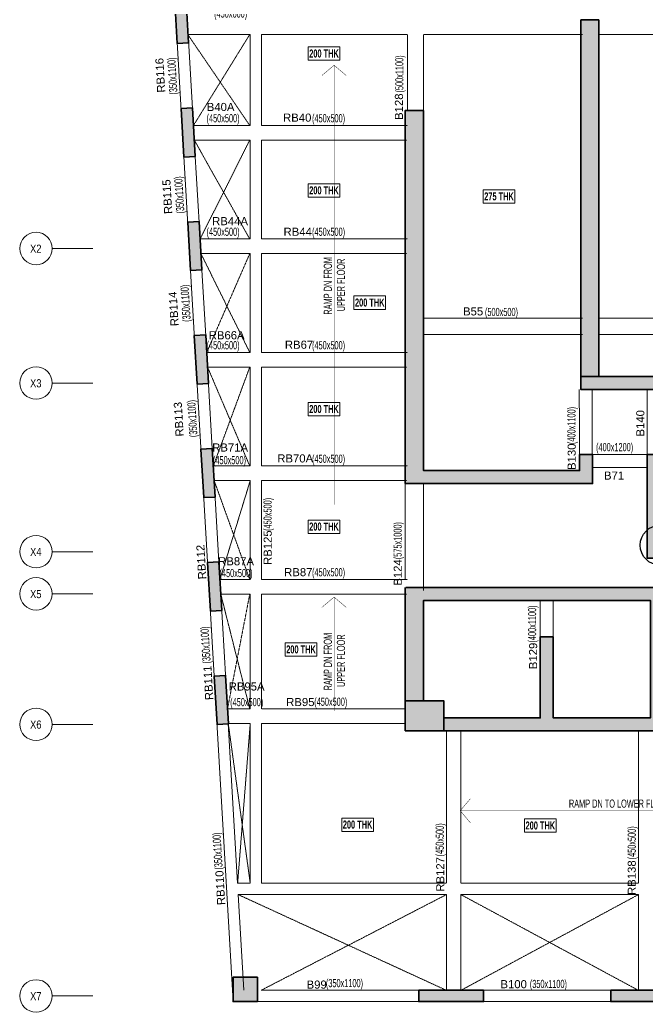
# Model space of a CAD drawing. Header units: millimetres. Extents: x 140 to 70374, y 109 to 63222.
# Drawn here: x 140 to 19494, y 5559 to 36158 of the extents above; entities that cross this region are included whole.
import ezdxf
from ezdxf.enums import TextEntityAlignment as Align

# ---------------------------------------------------------------- set-up
doc = ezdxf.new("R2010")
doc.units = ezdxf.units.MM
doc.linetypes.add('Grid Line', pattern=[2222.5, 1270, -317.5, 317.5, -317.5])
doc.linetypes.add('HIDDEN', pattern=[0.375, 0.25, -0.125])
for name, color, linetype, lineweight in [('A-FLOR-IDEN', 11, 'Continuous', 9), ('A-GRIDS', 8, 'Continuous', 9), ('A-HIDD-ABVE', 8, 'HIDDEN', 20), ('S-BEAM', 7, 'Continuous', 18), ('S-BEAM-IDEN', 2, 'Continuous', 9), ('S-COL HATCH', 9, 'Continuous', 0), ('S-COLS', 5, 'Continuous', 35), ('S-GRIDS', 8, 'Continuous', 9)]:
    doc.layers.add(name, color=color, linetype=linetype, lineweight=lineweight)
doc.layers.add('Beam Nos', color=7, linetype='Continuous')
doc.layers.add('changes', color=7, linetype='Continuous')
doc.styles.add('Arial Narrow', font='ARIALN.TTF', dxfattribs={"height": 400})
doc.styles.add('SC-BBS1', font='SansSerif')
doc.styles.add('Swis721 LtCn BT', font='swisscl.ttf', dxfattribs={"width": 0.9, "height": 233.355162})
doc.styles.add('Swis721 LtCn BT_B', font='', dxfattribs={"width": 0.9, "height": 246.918336})
doc.styles.get('Swis721 LtCn BT_B').set_extended_font_data('Swis721 LtCn BT', bold=True)

# ---------------------------------------------------------------- blocks, each defined once
blk = doc.blocks.new('A$Cb7cd9481')
at = {"layer": 'S-COL HATCH', "transparency": 33554687}
h = blk.add_hatch(color=256, dxfattribs=at)
h.dxf.hatch_style = 1
h.paths.add_polyline_path([(-14983, 16966), (-14896, 15469), (-14547, 15489), (-14634, 16986)])
h = blk.add_hatch(color=256, dxfattribs=at)
h.dxf.hatch_style = 1
h.paths.add_polyline_path([(-14779, 13466), (-14692, 11969), (-14342, 11989), (-14430, 13486)])
h = blk.add_hatch(color=256, dxfattribs=at)
h.dxf.hatch_style = 1
h.paths.add_polyline_path([(-14575, 9966), (-14488, 8469), (-14138, 8489), (-14226, 9986)])
h = blk.add_hatch(color=256, dxfattribs=at)
h.dxf.hatch_style = 1
h.paths.add_polyline_path([(-14371, 6466), (-14283, 4969), (-13934, 4989), (-14021, 6486)])
h = blk.add_hatch(color=256, dxfattribs=at)
h.dxf.hatch_style = 1
h.paths.add_polyline_path([(-14166, 2964), (-14079, 1466), (-13730, 1486), (-13817, 2984)])
h = blk.add_hatch(color=256, dxfattribs=at)
h.dxf.hatch_style = 1
h.paths.add_polyline_path([(-13962, -536), (-13875, -2034), (-13525, -2014), (-13613, -516)])
h = blk.add_hatch(color=256, dxfattribs=at)
h.dxf.hatch_style = 1
h.paths.add_polyline_path([(-13758, -4034), (-13671, -5531), (-13321, -5511), (-13409, -4014)])
h = blk.add_hatch(color=256, dxfattribs=at)
h.dxf.hatch_style = 1
h.paths.add_polyline_path([(-12423, -14074), (-12423, -13324), (-13173, -13324), (-13173, -14074)])
h = blk.add_hatch(color=256, dxfattribs=at)
h.dxf.hatch_style = 1
h.paths.add_polyline_path([(-5446, -14074), (-5446, -13724), (-7446, -13724), (-7446, -14074)])
h = blk.add_hatch(color=256, dxfattribs=at)
h.dxf.hatch_style = 1
h.paths.add_polyline_path([(478, -14074), (478, -13724), (-1522, -13724), (-1522, -14074)])
at = {"layer": 'S-COLS', "elevation": 0}
for points in [[(-14983, 16966), (-14634, 16986), (-14547, 15489), (-14896, 15469)], [(-14779, 13466), (-14430, 13486), (-14342, 11989), (-14692, 11969)], [(-14575, 9966), (-14226, 9986), (-14138, 8489), (-14488, 8469)], [(-14371, 6466), (-14021, 6486), (-13934, 4989), (-14283, 4969)], [(-14166, 2964), (-13817, 2984), (-13730, 1486), (-14079, 1466)], [(-13962, -536), (-13613, -516), (-13525, -2014), (-13875, -2034)], [(-13758, -4034), (-13409, -4014), (-13321, -5511), (-13671, -5531)], [(-13173, -13324), (-12423, -13324), (-12423, -14074), (-13173, -14074)], [(-7446, -13724), (-5446, -13724), (-5446, -14074), (-7446, -14074)], [(-1522, -13724), (478, -13724), (478, -14074), (-1522, -14074)]]:
    blk.add_lwpolyline(points, close=True, dxfattribs=at)
blk = doc.blocks.new('A$C0921b736')
at = {"layer": 'S-COL HATCH', "transparency": 33554687}
h = blk.add_hatch(color=256, dxfattribs=at)
h.dxf.hatch_style = 1
h.paths.add_polyline_path([(5425, 11675), (5425, 11275), (10175, 11275), (10175, 11675)])
h.paths.add_polyline_path([(5425, 11675), (5975, 11675), (5975, 22675), (5425, 22675)])
h = blk.add_hatch(color=256, dxfattribs=at)
h.dxf.hatch_style = 1
h.paths.add_polyline_path([(5785, 8375), (5785, 9275), (5385, 9275), (5385, 8775), (575, 8775), (575, 19875), (0, 19879), (0, 8375)])
h = blk.add_hatch(color=256, dxfattribs=at)
h.dxf.hatch_style = 1
h.paths.add_polyline_path([(12825, 6075), (12825, 6475), (7871, 6475), (7871, 9275), (7471, 9275), (7471, 6075)])
h = blk.add_hatch(color=256, dxfattribs=at)
h.dxf.hatch_style = 1
h.paths.add_polyline_path([(7571, 4775), (7571, 1150), (4571, 1150), (4571, 3648), (4171, 3648), (4171, 1150), (1200, 1150), (1200, 750), (10085, 750), (10085, 1150), (7971, 1150), (7971, 5175), (0, 5175), (0, 1675), (575, 1675), (575, 4775)])
h = blk.add_hatch(color=256, dxfattribs=at)
h.dxf.hatch_style = 1
h.paths.add_polyline_path([(0, 1675), (0, 750), (1200, 750), (1200, 1675)])
at = {"layer": 'S-COLS'}
for points in [[(5425, 11675), (5425, 22675), (5975, 22675), (5975, 11675), (5425, 11675)], [(18625, 6075), (7471, 6075), (7471, 9275), (7871, 9275)], [(0, 5175), (0, 1675), (575, 1675), (575, 4775), (7571, 4775), (7571, 1150), (4571, 1150), (4571, 3648), (4171, 3648), (4171, 1150), (1200, 1150), (1200, 750), (10085, 750)], [(10085, 1150), (7971, 1150), (7971, 5175), (25, 5175)]]:
    blk.add_lwpolyline(points, dxfattribs=at)
blk.add_lwpolyline([(0, 8379), (5785, 8375), (5785, 9275), (5385, 9275), (5385, 8775), (575, 8775), (575, 19875), (0, 19879)], close=True, dxfattribs=at)
at = {"layer": 'S-COLS', "elevation": 0}
for points in [[(10175, 11675), (5425, 11675), (5425, 11275), (10175, 11275)], [(0, 750), (1200, 750), (1200, 1675), (0, 1675)]]:
    blk.add_lwpolyline(points, close=True, dxfattribs=at)
blk = doc.blocks.new('Grid - Type 1 Structural-6743905-9TH FLOOR LVL')
at = {"layer": 'A-GRIDS'}
blk.add_circle((0, 0), 4, dxfattribs=at)
blk = doc.blocks.new('A$C45bf0ae9')
at = {"layer": 'S-GRIDS', "linetype": 'Grid Line'}
for p, q in [((-17504, 9150), (-18754, 9150)), ((-17504, 5000), (-18754, 5000)), ((-17504, -200), (-18754, -200)), ((-17504, -1500), (-18754, -1500)), ((-17504, -5525), (-18754, -5525)), ((-17504, -13899), (-18754, -13899))]:
    blk.add_line(p, q, dxfattribs=at)
at = {"layer": 'A-GRIDS', "xscale": 124.9999999999999, "yscale": 124.9999999999999, "zscale": 124.9999999999999, "rotation": 89.99999999999982}
for p in [(-19254, 9150), (-19254, 5000), (-19254, -200), (-19254, -1500), (-19254, -5525), (-19254, -13899)]:
    blk.add_blockref('Grid - Type 1 Structural-6743905-9TH FLOOR LVL', p, dxfattribs=at)
at = {"layer": 'A-GRIDS', "lineweight": 18, "char_height": 250, "width": 440.93, "attachment_point": 1, "style": 'Arial Narrow'}
for s, insert in [('X2', (-19437, 9268)), ('X3', (-19437, 5118)), ('X4', (-19437, -82)), ('X5', (-19437, -1382)), ('X6', (-19437, -5407)), ('X7', (-19437, -13781))]:
    blk.add_mtext(s, dxfattribs=dict(at, insert=insert))

msp = doc.modelspace()

# ---------------------------------------------------------------- linework, layer by layer
at = {"layer": 'A-FLOR-IDEN', "color": 8, "elevation": 0, "flags": 128}
for points in [[(10013.3, 35321.7), (10013.3, 34909.9), (9035.8, 34909.9), (9035.8, 35321.7)], [(10013.3, 31102.5), (10013.3, 30690.7), (9035.8, 30690.7), (9035.8, 31102.5)], [(15412.1, 30916.4), (15412.1, 30504.5), (14434.6, 30504.5), (14434.6, 30916.4)], [(11425.8, 27642.6), (11425.8, 27230.8), (10448.3, 27230.8), (10448.3, 27642.6)], [(10013.3, 24360.6), (10013.3, 23948.8), (9035.8, 23948.8), (9035.8, 24360.6)], [(10013.3, 20734.4), (10013.3, 20322.5), (9035.8, 20322.5), (9035.8, 20734.4)], [(9303.8, 16946.4), (9303.8, 16534.6), (8326.3, 16534.6), (8326.3, 16946.4)], [(11048.9, 11545.2), (11048.9, 11133.3), (10071.4, 11133.3), (10071.4, 11545.2)], [(16686.7, 11516.4), (16686.7, 11104.5), (15709.2, 11104.5), (15709.2, 11516.4)]]:
    msp.add_lwpolyline(points, close=True, dxfattribs=at)
at = {"layer": 'A-HIDD-ABVE', "linetype": 'HIDDEN'}
for p, q in [((7234.4, 32900.4), (5333.9, 35686.5, 0)), ((7234.4, 35708), (5496.4, 32900.4)), ((7234.4, 29400.4), (5522.3, 32450.4)), ((7234.4, 32450.4), (5701.9, 29400.4)), ((7234.4, 25900.4), (5726.9, 28950.4)), ((7234.4, 28950.4), (5904.8, 25900.4)), ((7234.4, 22400.4), (5931.1, 25450.4)), ((7234.4, 25450.4), (6109, 22400.4)), ((7234.4, 18900.4), (6134.9, 21950.4)), ((7248.8, 21950.4), (6313.2, 18900.4)), ((7234.4, 14908), (6339.5, 18450.4)), ((7234.4, 18450.4), (6546.2, 14908)), ((6572.6, 14447, 0), (7248.8, 9532.8)), ((6859.3, 9532.8), (7248.8, 14458)), ((6879.8, 9182.8), (13298.8, 6232.8)), ((13298.8, 9182.8), (7584.4, 6232.8)), ((13748.8, 9182.8), (19222.9, 6232.8, 0)), ((19222.9, 9182.8), (13748.8, 6232.8))]:
    msp.add_line(p, q, dxfattribs=at)
at = {"layer": 'Beam Nos'}
msp.add_circle((19894.4, 19958), 615.1, dxfattribs=at)
at = {"layer": 'S-BEAM', "linetype": 'HIDDEN'}
for p, q in [((7584.4, 35708), (12098.8, 35708)), ((12098.8, 33358), (12098.8, 35708)), ((12598.8, 33358), (12598.8, 35708)), ((12598.8, 35708), (17498.8, 35708)), ((13368.8, 35708), (13898.3, 35708)), ((17998.8, 35708), (24548.7, 35708)), ((7584.4, 32900.4), (12098.8, 32900.4)), ((7584.4, 32450.4), (12084.4, 32450.4)), ((7584.4, 29400.4), (12098.8, 29400.4)), ((7584.4, 28950.4), (12084.4, 28950.4)), ((17498.8, 26958), (12598.8, 26958)), ((17998.8, 26958), (24548.7, 26958)), ((17498.8, 26458), (12598.8, 26458)), ((17998.8, 26458), (21698.8, 26458)), ((7584.4, 25900.4), (12098.8, 25900.4)), ((7584.4, 25450.4), (12084.4, 25450.4)), ((17398.8, 24758, 0), (17408.8, 22758)), ((17798.8, 24758), (17798.8, 22758)), ((19494.4, 22758), (19494.4, 24758, 0)), ((17798.8, 22758), (19494.4, 22758)), ((7584.4, 22400.4), (12098.8, 22400.4)), ((17798.8, 22358), (19494.4, 22358)), ((7584.4, 21950.4), (12084.4, 21950.4)), ((12023.8, 18900.4), (12023.8, 21858, 0)), ((12598.8, 18558), (12598.8, 21858, 0)), ((7584.4, 18900.4), (12098.8, 18900.4)), ((7584.4, 18450.4), (12084.4, 18450.4)), ((16194.4, 17130.6), (16194.4, 18258)), ((16594.4, 17130.6), (16594.4, 18258)), ((12044.4, 14908), (7598.8, 14908)), ((12049, 14458), (7598.8, 14458)), ((13298.8, 14232.8), (13298.8, 9532.8)), ((13748.8, 14232.8), (13748.8, 9532.8)), ((19222.9, 14232.8), (19222.9, 9532.8))]:
    msp.add_line(p, q, dxfattribs=at)
at = {"layer": 'S-BEAM'}
for p, q in [((5496, 32900.4), (7248.8, 32900.4)), ((5522.3, 32450.4), (7248.8, 32450.4)), ((5700.2, 29400.4), (7248.8, 29400.4)), ((5726.5, 28950.4), (7248.8, 28950.4)), ((5904.4, 25900.4), (7248.8, 25900.4)), ((5930.7, 25450.4), (7248.8, 25450.4)), ((5758, 22400.4), (5758.4, 22400.4)), ((6108.6, 22400.4), (7248.8, 22400.4)), ((6134.9, 21950.4), (7248.8, 21950.4)), ((6312.8, 18900.4), (7248.8, 18900.4)), ((6339.1, 18450.4), (7248.8, 18450.4)), ((6195.6, 14908), (6195.1, 14908)), ((7248.8, 14908), (6545.7, 14908)), ((7248.8, 14458), (6572, 14458)), ((13298.8, 9182.8), (13298.8, 6232.8)), ((13748.8, 9182.8), (13748.8, 6232.8)), ((19222.9, 9182.8), (19222.9, 6232.8, 0)), ((7586.7, 6234, 0), (12448.8, 6234)), ((18372.9, 6234, 0), (14448.8, 6234)), ((7471.6, 5884, 0), (12448.8, 5884)), ((18372.9, 5884, 0), (14448.8, 5884))]:
    msp.add_line(p, q, dxfattribs=at)
at = {"layer": 'S-BEAM', "ltscale": 250000, "elevation": 0}
msp.add_lwpolyline([(24609, 59209.2, 0.1331416), (3525.9, 60658.4), (6721.6, 5884)], format="xyb", dxfattribs=at)
at = {"layer": 'S-BEAM', "elevation": 0}
for points in [[(7248.8, 35708), (5332.2, 35708), (5496, 32900.4)], [(7248.8, 35708), (7248.8, 32900.4)], [(5522.3, 32450.4), (5700.2, 29400.4)], [(7248.8, 32450.4), (7248.8, 29400.4)], [(5726.5, 28950.4), (5904.4, 25900.4)], [(7248.8, 28950.4), (7248.8, 25900.4)], [(5930.7, 25450.4), (6108.6, 22400.4)], [(7248.8, 25450.4), (7248.8, 22400.4)], [(6134.9, 21950.4), (6312.8, 18900.4)], [(7248.8, 21950.4), (7248.8, 18900.4)], [(6339.1, 18450.4), (6545.7, 14908)], [(7248.8, 18450.4), (7248.8, 14908)], [(6572, 14458), (6859.3, 9532.8)], [(7248.8, 14458), (7248.8, 9532.8)], [(6859.3, 9532.8), (7248.8, 9532.8)], [(6879.8, 9182.8), (13298.8, 9182.8)], [(6879.8, 9182.8), (7051.9, 6232.8)], [(13748.8, 9182.8), (19222.9, 9182.8)]]:
    msp.add_lwpolyline(points, dxfattribs=at)
at = {"layer": 'S-BEAM', "linetype": 'HIDDEN', "elevation": 0}
for points in [[(7598.8, 35708), (7598.8, 32900.4)], [(7598.8, 32450.4), (7598.8, 29400.4)], [(7598.8, 28950.4), (7598.8, 25900.4)], [(7598.8, 25450.4), (7598.8, 22400.4)], [(7598.8, 21950.4), (7598.8, 18900.4)], [(7598.8, 18450.4), (7598.8, 14908)], [(7598.8, 14458), (7598.8, 9532.8)], [(7598.8, 9532.8), (13298.8, 9532.8)], [(13748.8, 9532.8), (19222.9, 9532.8)], [(7072.2, 5884), (7072.3, 5882.8)], [(7584.4, 5882.8), (7584.4, 5876.7)]]:
    msp.add_lwpolyline(points, dxfattribs=at)
at = {"layer": 'S-BEAM', "const_width": 12.5, "elevation": 0}
for points in [[(10209.4, 34441.6), (9834.4, 34758), (9459.4, 34441.6)], [(9834.4, 21208.4), (9834.4, 34758)], [(10209.4, 18041.6), (9834.4, 18358), (9459.4, 18041.6)], [(9834.4, 14840.4), (9834.4, 18358)], [(14042.8, 11395.3), (13726.5, 11770.3), (14042.8, 12145.3)], [(23361.8, 11774.6), (13726.7, 11774.6)]]:
    msp.add_lwpolyline(points, dxfattribs=at)

# ---------------------------------------------------------------- block references
at = {"layer": 'Beam Nos'}
msp.add_blockref('A$C45bf0ae9', (19894.4, 19958), dxfattribs=at)
msp.add_blockref('A$C45bf0ae9', (19894.4, 19958), dxfattribs=at)
at = {"layer": 'changes'}
msp.add_blockref('A$C0921b736', (12023.8, 13482.8), dxfattribs=at)
at = {"layer": 'S-BEAM'}
msp.add_blockref('A$Cb7cd9481', (19894.4, 19958), dxfattribs=at)

# ---------------------------------------------------------------- texts
at = {"layer": 'A-FLOR-IDEN', "color": 1, "char_height": 246.92, "width": 1155, "attachment_point": 2, "line_spacing_factor": 0.964267, "style": 'Swis721 LtCn BT_B'}
for s, insert in [('200 THK', (9524.6, 35243.7)), ('200 THK', (9524.6, 31024.5)), ('275 THK', (14923.4, 30838.3, 0)), ('200 THK', (10937.1, 27564.5)), ('200 THK', (9524.6, 24282.6)), ('200 THK', (9524.6, 20656.3)), ('200 THK', (8815.1, 16868.3)), ('200 THK', (10560.2, 11467.1)), ('200 THK', (16198, 11438.3))]:
    msp.add_mtext(s, dxfattribs=dict(at, insert=insert))
at = {"layer": 'Beam Nos', "style": 'SC-BBS1'}
for s, p in [('RB116', (4671.7, 34459.4, 0)), ('RB115', (4888.2, 30716.4, 0)), ('RB114', (5084.2, 27255.4, 0)), ('RB113', (5240.7, 23852.9, 0)), ('RB112', (5937.2, 19450.4, 0)), ('RB111', (6154.5, 15726.4, 0)), ('RB110', (6523.3, 9404.9, 0))]:
    msp.add_text(s, height=250, rotation=93.339, dxfattribs=at).set_placement(p, align=Align.BOTTOM_CENTER)
at = {"layer": 'Beam Nos', "color": 3, "style": 'SC-BBS1'}
for s, p in [('B128', (12035.7, 33480)), ('B140', (19482.6, 23717.5)), ('B130', (17365.2, 22685.9, 0)), ('RB125', (7986.2, 19883.3)), ('B124', (12000.1, 19117.5)), ('B129', (16175.7, 16543.5, 0)), ('RB127', (13311.8, 9807.5)), ('RB138', (19217.7, 9706.3))]:
    msp.add_text(s, height=250, rotation=90, dxfattribs=at).set_placement(p, align=Align.BOTTOM_CENTER)
for s, p in [('B40A', (6335.6, 33271.4)), ('RB40', (8697.6, 32942.5)), ('RB44A', (6626.2, 29751)), ('RB44', (8713.4, 29423.5)), ('B55', (14125, 26968.5)), ('RB66A', (6521.4, 26231.7)), ('RB67', (8753.7, 25940.6)), ('RB71A', (6627.7, 22770.9)), ('RB70A', (8635.9, 22434.4)), ('B71', (18473, 21905.4)), ('RB87A', (6811.3, 19263, 0)), ('RB87', (8731.4, 18926.9)), ('RB95A', (7137.3, 15401.2, 0)), ('RB95', (8793.7, 14922, 0)), ('B99', (9298.8, 6208.9, 0)), ('B100', (15376.3, 6221.4, 0))]:
    msp.add_text(s, height=250, dxfattribs=at).set_placement(p, align=Align.BOTTOM_CENTER)
at = {"layer": 'S-BEAM-IDEN', "style": 'Swis721 LtCn BT', "width": 0.8}
for s, rotation, p in [('(450x600)', 360, (6134.6, 36227.9)), ('(500x1100)', 90, (11973.2, 33916.8)), ('(350x1100)', 93.60442, (5005.7, 33859.5, 0)), ('(450x500)', 360, (5901, 32999.5)), ('(450x500)', 360, (9155.4, 32999.5)), ('(350x1100)', 93.60442, (5219.6, 30193.9, 0)), ('(450x500)', 360, (5901, 29499.5)), ('(450x500)', 360, (9155.4, 29499.5)), ('RAMP DN FROM', 90, (9767.2, 27067.9)), ('UPPER FLOOR', 90, (10172.2, 27170.5)), ('(350x1100)', 93.60442, (5414.5, 26853.5, 0)), ('(500x500)', 360, (14489.6, 27024.7)), ('(450x500)', 360, (5901, 25999.5)), ('(450x500)', 360, (9155.4, 25999.5)), ('(350x1100)', 93.60442, (5621.9, 23297.9, 0)), ('(400x1100)', 90, (17283.2, 23076)), ('(400x1200)', 360, (17917.7, 22857.4)), ('(450x500)', 360, (6097.8, 22456.2)), ('(450x500)', 360, (9155.4, 22499.5)), ('(450x500)', 90, (7909.6, 20398.4, 0)), ('(575x1000)', 90, (11921.9, 19525.7)), ('(450x500)', 360, (6300.9, 18975)), ('(450x500)', 360, (9155.4, 18999.5)), ('(400x1100)', 90, (16068.9, 16956.1)), ('(350x1100)', 93.60442, (6029.3, 16315.9, 0)), ('RAMP DN FROM', 90, (9767.2, 15481.4)), ('UPPER FLOOR', 90, (10172.2, 15584)), ('(450x500)', 360, (6630.2, 14995.1)), ('(450x500)', 360, (9223.4, 15007.1)), ('(450x500)', 90, (13219.6, 10362)), ('(450x500)', 90, (19143.7, 10269.6)), ('(350x1100)', 93.60442, (6400, 9961.8, 0)), ('(350x1100)', 360, (9582.8, 6329.6)), ('(350x1100)', 360, (15874.1, 6304.2))]:
    msp.add_text(s, height=250, rotation=rotation, dxfattribs=at).set_placement(p)
msp.add_text('RAMP DN TO LOWER FLOOR', height=250, dxfattribs=at).set_placement((17079.7, 11864.4))

doc.saveas('drawing.dxf')
